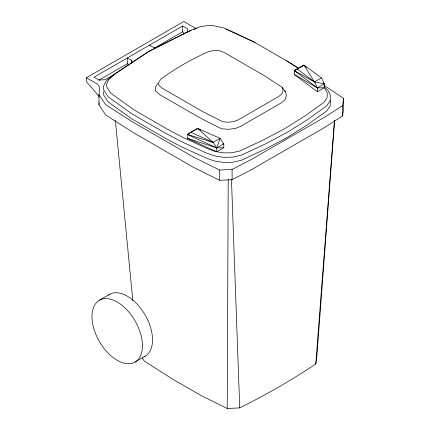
<?xml version="1.0" encoding="UTF-8"?>
<svg xmlns="http://www.w3.org/2000/svg" width="430" height="430" viewBox="0 0 430 430"><rect width="100%" height="100%" fill="white"/><g stroke="black" fill="none" stroke-linecap="round" stroke-linejoin="round"><path stroke-width="0.64" d="M334.604 120.362L316.829 356.76L315.77 363.99A737.649 425.877 0 0 1 239.736 407.887L227.217 408.5L228.212 179.401M298.92 68.472L288.455 61.898L253.039 41.452L224.186 28.031L213.361 25.655L208.109 25.451L200.004 26.778L190.135 30.552L150.177 50.649L115.364 73.718L108.828 79.416L106.532 84.097L106.882 87.129L110.999 93.38L134.246 110.037L167.394 129.172L183.449 137.686L207.883 148.818L215.355 151.527L223.53 152.897L231.915 152.784L239.714 151.016L263.692 139.825L284.999 128.489L304.639 116.186L324.026 102.34L327.079 97.836L327.278 92.998L324.327 87.736L324.403 83.845L321.473 77.873L303.956 65.107L294.362 70.67L294.362 74.519L317.362 91.762L324.403 87.693L324.403 83.845L323.43 82.952M330.439 100.448L330.208 105.882L326.779 110.956L307.036 125.06L287.219 137.466L265.74 148.904L241.305 160.304L232.517 162.282L223.105 162.416L214.065 160.901L206.061 157.998L181.401 146.764L165.222 138.18L131.903 118.943L108.22 102.007L103.781 95.213L103.377 91.601M323.865 85.14L343.64 98.422L343.64 108.682L342.581 115.912L325.413 126.984L251.297 169.775L232.114 179.686L219.596 180.299L193.392 167.297L133.289 132.596L105.646 114.977L98.981 104.807L98.981 94.546L99.513 87.301L97.47 84.167L86.36 77.755L86.36 81.603L97.47 94.428L99.174 97.04M98.981 104.807L99.126 102.829M315.77 363.99L334.443 120.787M342.581 115.912L342.581 105.651L343.64 98.422M187.007 32.476L187.915 28.977L182.712 25.972L94.111 77.131L99.308 80.13L105.371 79.604L115.219 73.917M216.768 151.763L216.768 147.915L220.074 138.336L197.682 128.387L187.281 134.418L187.281 138.267L216.768 151.763L223.81 147.694L223.81 143.846L220.074 138.336L213.081 142.378L187.281 134.418L197.682 128.387L200.525 130.064M157.826 83.393L155.477 87.113L155.402 90.714L159.895 94.734L200.509 118.185L221.488 128.78L228.126 129.29L235.167 128.543L240.445 126.431L281.44 102.765L285.101 99.717L286.385 95.653L285.504 91.821L282.349 87.521L264.729 75.89L224.439 52.632L218.585 50.444L213.914 50.487L208.588 51.611A269.159 155.397 0 0 0 160.729 79.244L158.783 82.318L158.708 85.011L162.497 88.392L202.783 111.655L222.928 121.824L228.05 122.222L233.882 121.593L238.322 119.814L278.866 96.411L281.946 93.847L283.031 90.477L282.349 87.521M342.581 105.651L325.413 116.723L251.297 159.514L232.114 169.425L219.596 170.038L193.392 157.036L133.289 122.335L105.646 104.716L98.981 94.546M301.027 66.827L303.956 65.107L306.391 67.338M86.36 77.755L183.798 21.5L194.908 27.912L196.714 28.305M98.69 80.254L127.699 63.506M154.671 47.934L182.712 31.745L182.712 25.972M321.473 77.873L314.481 81.91L294.362 70.67L297.243 68.983L314.481 81.91L324.403 83.845L317.362 87.913L317.362 91.762M187.281 138.267L216.768 147.915L223.81 143.846L222.675 143.174M99.362 300.231L109.456 294.399M135.058 362.055L145.152 356.223M191.28 30.498L188.189 31.675L147.931 51.917L112.864 75.159L105.952 81.222L103.377 86.473L103.781 90.085L108.22 96.879L131.903 113.81L165.222 133.047L181.401 141.631L206.061 152.87L214.065 155.768L223.105 157.283L232.517 157.154L241.305 155.171L265.74 143.776L287.219 132.332L307.036 119.932L326.779 105.823L330.208 100.754L330.439 95.315L327.81 90.101L324.156 86.742M193.753 29.557L196.838 28.385M187.281 134.418L216.768 147.915L223.81 147.694M324.327 87.736L317.362 87.913L294.362 74.519M156.515 47.768L153.962 47.703L149.522 45.139M190.968 132.263L213.081 142.378L216.768 147.915M225.804 28.993L255.135 42.661M227.217 408.5L201.014 395.498L172.011 378.755L144.373 361.135L142.266 357.921M131.935 62.99L131.747 60.528L127.307 57.964L127.307 63.737L128.516 65.134M286.187 60.587L298.662 68.429M284.391 91.085L285.504 91.821M197.682 128.387L213.081 142.378M182.712 31.745L184.448 33.75M115.342 120.287L132.843 300.817M231.453 179.251L239.736 407.887M232.114 169.425L232.114 179.686M219.596 170.038L219.596 180.299M131.747 60.528L131.747 63.092M108.457 295.05A35.674 20.597 60 0 1 145.136 315.002A35.674 20.597 60 0 1 144.072 356.739M142.427 345.72A35.674 20.597 60 0 0 117.202 302.016A35.674 20.597 60 0 0 91.977 316.582A35.674 20.597 60 0 0 117.207 360.281A35.674 20.597 60 0 0 142.443 345.709M303.956 65.107L294.362 70.67L317.362 87.913L314.481 81.91L303.956 65.107"/></g></svg>
